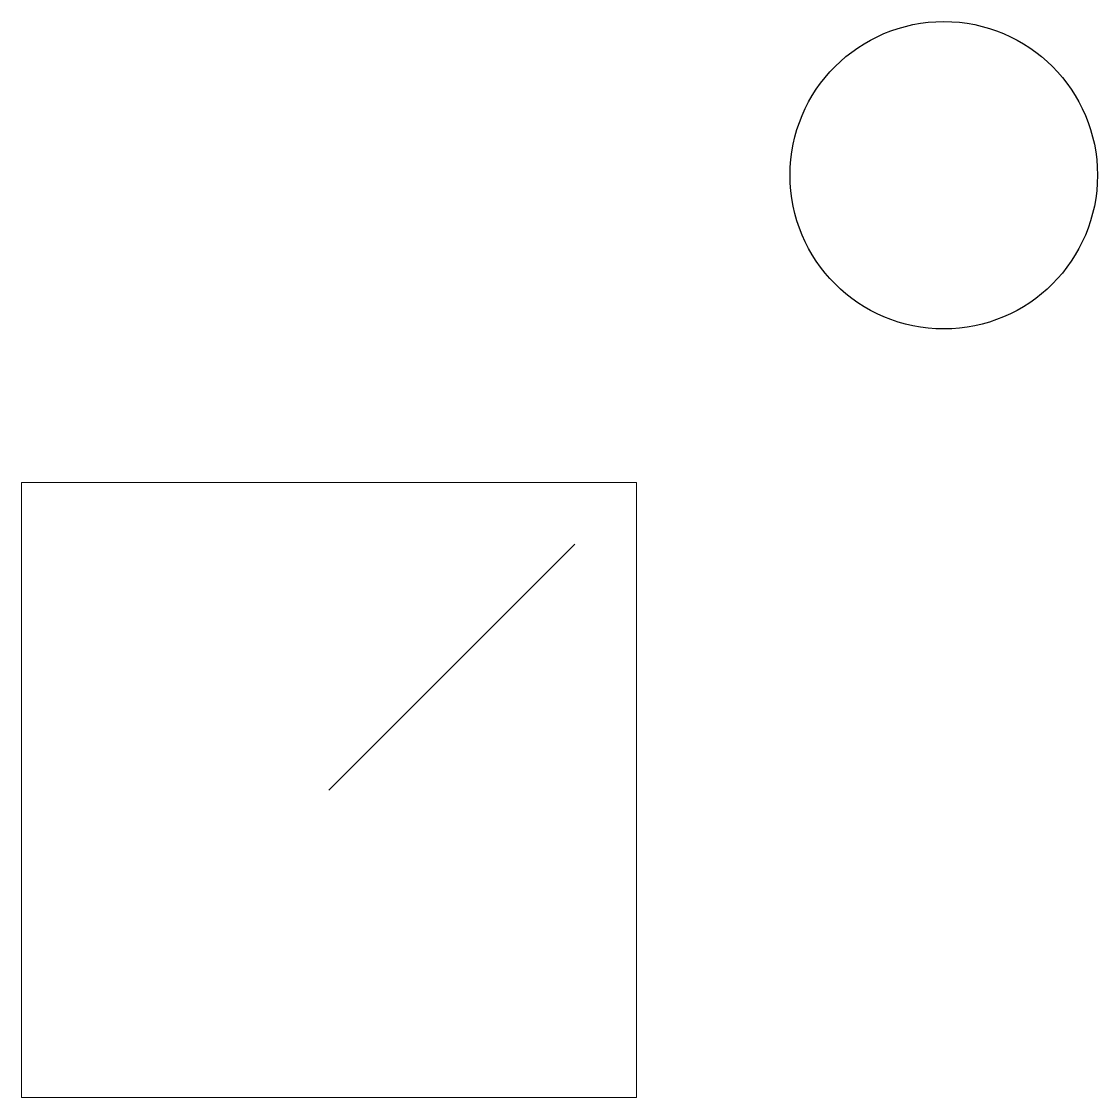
# Paper-space layout 'Layout1' of a CAD drawing. Header units: millimetres. Extents: x 0 to 175, y 0 to 175.
# The model-space entities are those that its viewports show. They can reach past a viewport. Long polylines and large blocks are cut down to what shows.
import ezdxf

# ---------------------------------------------------------------- set-up
doc = ezdxf.new("R2010")
doc.units = ezdxf.units.MM

msp = doc.modelspace()

# ---------------------------------------------------------------- linework, layer by layer
msp.add_line((0, 0), (100, 100))

psp = doc.layouts.get("Layout1")

# ---------------------------------------------------------------- linework, layer by layer
psp.add_circle((150, 150), 25)

# ---------------------------------------------------------------- viewports
at = {"layer": '0'}
psp.add_viewport(center=(50, 50), size=(100, 100), view_center_point=(0, 0), view_height=250, dxfattribs=at)

doc.saveas('drawing.dxf')
